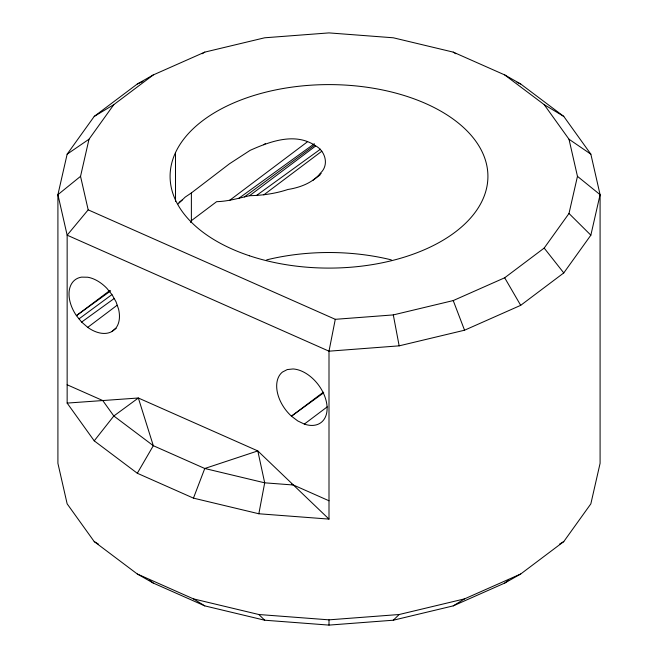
<?xml version="1.0" encoding="UTF-8"?>
<svg xmlns="http://www.w3.org/2000/svg" width="658" height="658" viewBox="0 0 658 658"><rect width="100%" height="100%" fill="white"/><g stroke="black" fill="none" stroke-linecap="round" stroke-linejoin="round"><path stroke-width="0.99" d="M67.149 403.091L94.226 440.844L137.308 473.258L193.452 498.131L258.841 513.766L264.697 482.824L257.804 450.919L138.344 398L67.149 403.091L67.149 235.177L57.912 194.669L67.149 154.161L94.226 116.408L137.308 83.994L153.314 74.913L204.77 52.122L264.697 37.786L329 32.9L393.303 37.786L453.23 52.122L504.686 74.913L520.692 83.994L563.774 116.408L590.851 154.161L600.088 194.669L600.088 463.331L590.851 503.839L563.774 541.592L520.692 574.006L504.686 583.087L453.23 605.878L393.303 620.214L329 625.1L264.697 620.214L204.77 605.878L153.314 583.087L137.308 574.006L94.226 541.592L67.149 503.839L57.912 463.331L57.912 194.669L80.539 176.344L89.003 139.225L113.826 104.622L153.314 74.913M504.686 74.913L544.174 104.622L568.997 139.225L577.461 176.344L568.997 213.472L544.174 248.074L504.686 277.783L453.23 300.574L393.303 314.911L335.284 319.319L329 351.183L329 519.096L258.841 513.766M80.539 176.344L88.18 209.844L67.149 235.177L329 351.183L399.159 345.845L464.548 330.209L520.692 305.337L563.774 272.922L590.851 235.177L600.088 194.669L577.461 176.344M193.452 498.131L204.77 468.496L257.804 450.919L329 519.096M190.549 222.42L191.379 220.669L191.379 192.934L229.469 163.784L250.122 150.353C270.208 141.38 295.269 132.061 315.552 145.796C325.167 150.879 329.296 164.64 320.783 172.774C313.011 182.792 300.064 187.546 287.867 189.488C275.529 193.608 262.542 195.418 249.563 195.697C238.665 198.206 227.898 201.406 216.63 201.669L191.379 220.669M137.308 473.258L153.314 445.696L138.344 398L113.826 415.988L94.226 440.844M393.303 620.214L399.159 614.514L464.548 598.879L520.692 574.006M178.129 203.939L185.194 197.096L191.379 192.934M112.074 331.435L116.079 327.84A31.781 20.587 53 0 0 118.604 309.26L116.079 301.89L112.074 294.735L106.851 288.303A31.781 20.587 53 0 0 87.72 277.232L81.641 277.125A31.781 20.587 53 0 0 76.418 315.643L81.641 322.075L87.72 327.363A31.781 20.587 53 0 0 112.074 331.435L116.162 328.367M178.943 202.442L182.217 199.983M263.792 144.752L265.429 143.518M109.944 290.417L76.418 315.643L110.577 290.959M229.535 200.427L307.212 141.98M249.563 195.697L315.634 145.994M87.72 327.363L117.124 305.238M263.792 194.883L321.869 151.184M319.541 174.617L321.178 173.383M312.657 180.514L320.035 174.97M323.325 392.193L291.453 416.177L297.753 420.939L304.333 424.089L327.232 406.858M504.686 583.087L508.716 580.052M79.026 318.859L111.876 294.636M244.431 196.898L314.483 145.245M81.641 322.075L114.04 298.617M256.76 195.286L320.454 149.169M323.695 392.793L291.453 416.177A31.781 20.587 53 0 1 282.438 372.066L287.25 369.574L293.057 368.957A31.781 20.587 53 0 1 326.467 402.211A31.781 20.587 53 0 1 304.333 424.089M239.002 198.173L314.343 143.74M67.149 154.161L89.003 139.225M202.162 53.734L204.77 52.122M453.23 605.878L464.548 598.879M94.226 116.408L113.826 104.622M559.514 544.15L563.774 541.592M137.308 83.994L142.926 81.51M137.308 574.006L193.452 598.879L258.841 614.514L329 619.844L399.159 614.514M293.402 485.004L264.697 482.824L204.77 468.496L153.314 445.696L113.826 415.988L102.747 400.541L67.149 384.774M516.949 82.34L520.692 83.994M88.18 209.844L335.284 319.319M291.527 484.173L329 500.779M544.174 104.622L563.774 116.408M94.226 541.592L98.486 544.15M453.23 52.122L455.838 53.734M193.452 598.879L204.77 605.878M568.997 139.225L590.851 154.161M149.284 580.052L153.314 583.087M258.841 614.514L264.697 620.214M568.997 213.472L590.851 235.177M544.174 248.074L563.774 272.922M504.686 277.783L520.692 305.337M453.23 300.574L464.548 330.209M393.303 314.911L399.159 345.845M175.497 152.598L175.522 201.381M329 619.844L329 625.1M266.704 259.861A158.915 91.75 0 0 1 391.296 259.861M249.546 255.806A158.915 91.75 0 0 0 487.915 176.344A158.915 91.75 0 0 0 249.546 96.891A158.915 91.75 0 0 0 249.546 255.806"/></g></svg>
